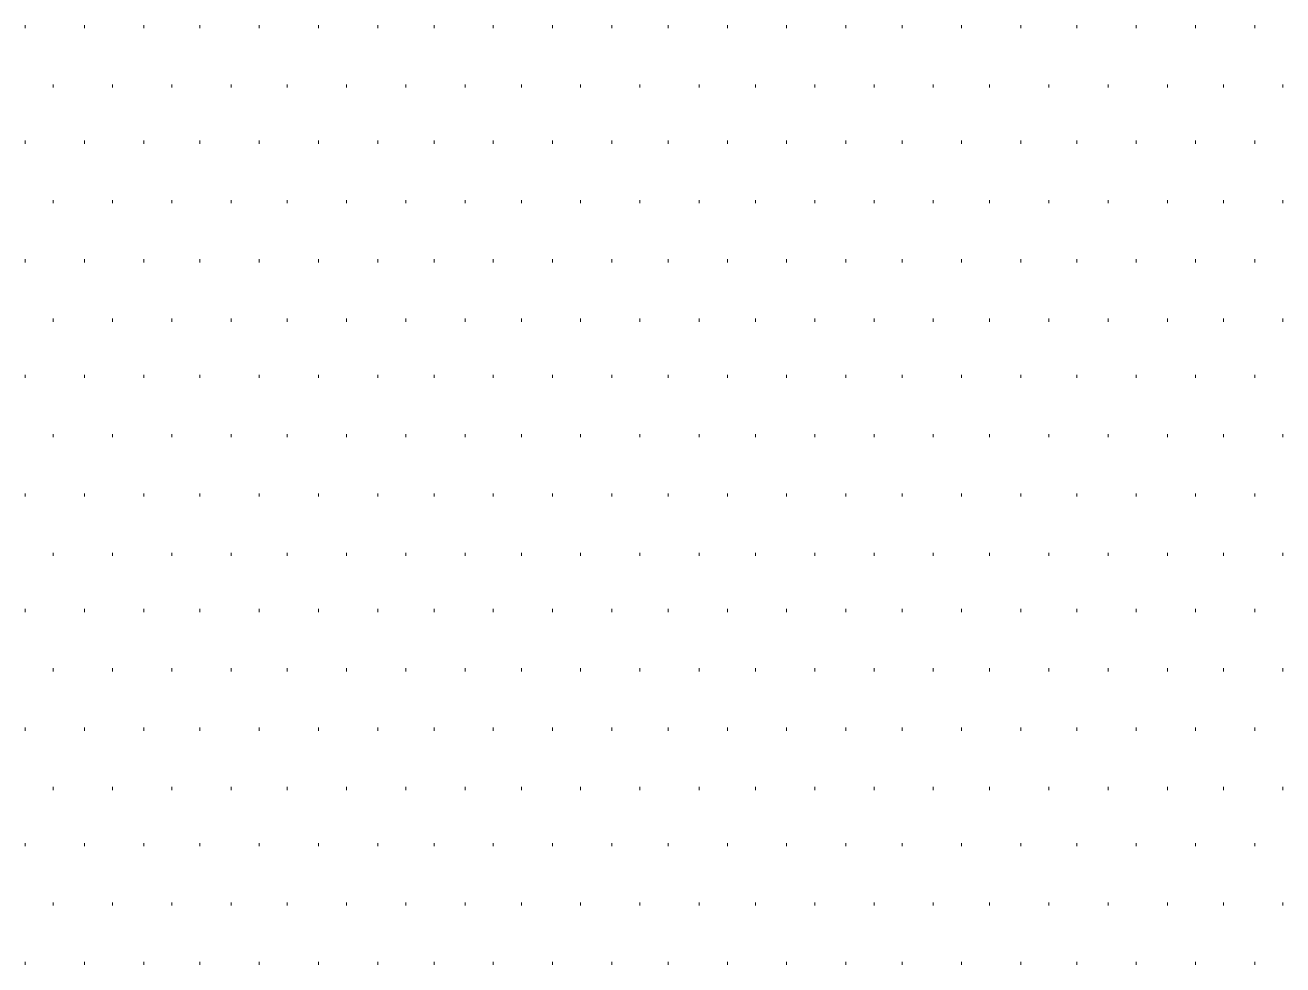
# Model space of a CAD drawing. Header units: millimetres. Extents: x -383313 to -161684, y -117025 to 99224.
# Drawn here: x -323478 to -321772, y -16707 to -15433 of the extents above; entities that cross this region are included whole.
import ezdxf

# ---------------------------------------------------------------- set-up
doc = ezdxf.new("R2010")
doc.units = ezdxf.units.MM
doc.header["$MEASUREMENT"] = 0
doc.layers.add('PDF_Geometry', color=7, linetype='Continuous')

# ---------------------------------------------------------------- blocks, each defined once
blk = doc.blocks.new('A$Cf5759c35')
at = {"layer": 'PDF_Geometry', "color": 8, "lineweight": 9}
for points in [[(34984.1, 2827.9), (34984.1, 2832.1)], [(35064.5, 2827.9), (35064.5, 2832.1)], [(35145, 2827.9), (35145, 2832.1)], [(35221.2, 2827.9), (35221.2, 2832.1)], [(35301.6, 2827.9), (35301.6, 2832.1)], [(35382, 2827.9), (35382, 2832.1)], [(35462.5, 2827.9), (35462.5, 2832.1)], [(35538.7, 2827.9), (35538.7, 2832.1)], [(35619.1, 2827.9), (35619.1, 2832.1)], [(35699.5, 2827.9), (35699.5, 2832.1)], [(35780, 2827.9), (35780, 2832.1)], [(35856.2, 2827.9), (35856.2, 2832.1)], [(35936.6, 2827.9), (35936.6, 2832.1)], [(36017, 2827.9), (36017, 2832.1)], [(36097.5, 2827.9), (36097.5, 2832.1)], [(36173.7, 2827.9), (36173.7, 2832.1)], [(36254.1, 2827.9), (36254.1, 2832.1)], [(36334.5, 2827.9), (36334.5, 2832.1)], [(36410.7, 2827.9), (36410.7, 2832.1)], [(36491.2, 2827.9), (36491.2, 2832.1)], [(36571.6, 2827.9), (36571.6, 2832.1)], [(36652, 2827.9), (36652, 2832.1)], [(35022.2, 2747.4), (35022.2, 2751.7)], [(35102.6, 2747.4), (35102.6, 2751.7)], [(35183.1, 2747.4), (35183.1, 2751.7)], [(35263.5, 2747.4), (35263.5, 2751.7)], [(35339.7, 2747.4), (35339.7, 2751.7)], [(35420.1, 2747.4), (35420.1, 2751.7)], [(35500.6, 2747.4), (35500.6, 2751.7)], [(35581, 2747.4), (35581, 2751.7)], [(35657.2, 2747.4), (35657.2, 2751.7)], [(35737.6, 2747.4), (35737.6, 2751.7)], [(35818.1, 2747.4), (35818.1, 2751.7)], [(35898.5, 2747.4), (35898.5, 2751.7)], [(35974.7, 2747.4), (35974.7, 2751.7)], [(36055.1, 2747.4), (36055.1, 2751.7)], [(36135.6, 2747.4), (36135.6, 2751.7)], [(36216, 2747.4), (36216, 2751.7)], [(36292.2, 2747.4), (36292.2, 2751.7)], [(36372.6, 2747.4), (36372.6, 2751.7)], [(36453.1, 2747.4), (36453.1, 2751.7)], [(36533.5, 2747.4), (36533.5, 2751.7)], [(36609.7, 2747.4), (36609.7, 2751.7)], [(36690.1, 2747.4), (36690.1, 2751.7)], [(34984.1, 2671.2), (34984.1, 2675.5)], [(35064.5, 2671.2), (35064.5, 2675.5)], [(35145, 2671.2), (35145, 2675.5)], [(35221.2, 2671.2), (35221.2, 2675.5)], [(35301.6, 2671.2), (35301.6, 2675.5)], [(35382, 2671.2), (35382, 2675.5)], [(35462.5, 2671.2), (35462.5, 2675.5)], [(35538.7, 2671.2), (35538.7, 2675.5)], [(35619.1, 2671.2), (35619.1, 2675.5)], [(35699.5, 2671.2), (35699.5, 2675.5)], [(35780, 2671.2), (35780, 2675.5)], [(35856.2, 2671.2), (35856.2, 2675.5)], [(35936.6, 2671.2), (35936.6, 2675.5)], [(36017, 2671.2), (36017, 2675.5)], [(36097.5, 2671.2), (36097.5, 2675.5)], [(36173.7, 2671.2), (36173.7, 2675.5)], [(36254.1, 2671.2), (36254.1, 2675.5)], [(36334.5, 2671.2), (36334.5, 2675.5)], [(36410.7, 2671.2), (36410.7, 2675.5)], [(36491.2, 2671.2), (36491.2, 2675.5)], [(36571.6, 2671.2), (36571.6, 2675.5)], [(36652, 2671.2), (36652, 2675.5)], [(35022.2, 2590.8), (35022.2, 2595)], [(35102.6, 2590.8), (35102.6, 2595)], [(35183.1, 2590.8), (35183.1, 2595)], [(35263.5, 2590.8), (35263.5, 2595)], [(35339.7, 2590.8), (35339.7, 2595)], [(35420.1, 2590.8), (35420.1, 2595)], [(35500.6, 2590.8), (35500.6, 2595)], [(35581, 2590.8), (35581, 2595)], [(35657.2, 2590.8), (35657.2, 2595)], [(35737.6, 2590.8), (35737.6, 2595)], [(35818.1, 2590.8), (35818.1, 2595)], [(35898.5, 2590.8), (35898.5, 2595)], [(35974.7, 2590.8), (35974.7, 2595)], [(36055.1, 2590.8), (36055.1, 2595)], [(36135.6, 2590.8), (36135.6, 2595)], [(36216, 2590.8), (36216, 2595)], [(36292.2, 2590.8), (36292.2, 2595)], [(36372.6, 2590.8), (36372.6, 2595)], [(36453.1, 2590.8), (36453.1, 2595)], [(36533.5, 2590.8), (36533.5, 2595)], [(36609.7, 2590.8), (36609.7, 2595)], [(36690.1, 2590.8), (36690.1, 2595)], [(34984.1, 2510.4), (34984.1, 2514.6)], [(35064.5, 2510.4), (35064.5, 2514.6)], [(35145, 2510.4), (35145, 2514.6)], [(35221.2, 2510.4), (35221.2, 2514.6)], [(35301.6, 2510.4), (35301.6, 2514.6)], [(35382, 2510.4), (35382, 2514.6)], [(35462.5, 2510.4), (35462.5, 2514.6)], [(35538.7, 2510.4), (35538.7, 2514.6)], [(35619.1, 2510.4), (35619.1, 2514.6)], [(35699.5, 2510.4), (35699.5, 2514.6)], [(35780, 2510.4), (35780, 2514.6)], [(35856.2, 2510.4), (35856.2, 2514.6)], [(35936.6, 2510.4), (35936.6, 2514.6)], [(36017, 2510.4), (36017, 2514.6)], [(36097.5, 2510.4), (36097.5, 2514.6)], [(36173.7, 2510.4), (36173.7, 2514.6)], [(36254.1, 2510.4), (36254.1, 2514.6)], [(36334.5, 2510.4), (36334.5, 2514.6)], [(36410.7, 2510.4), (36410.7, 2514.6)], [(36491.2, 2510.4), (36491.2, 2514.6)], [(36571.6, 2510.4), (36571.6, 2514.6)], [(36652, 2510.4), (36652, 2514.6)], [(35022.2, 2429.9), (35022.2, 2434.2)], [(35102.6, 2429.9), (35102.6, 2434.2)], [(35183.1, 2429.9), (35183.1, 2434.2)], [(35263.5, 2429.9), (35263.5, 2434.2)], [(35339.7, 2429.9), (35339.7, 2434.2)], [(35420.1, 2429.9), (35420.1, 2434.2)], [(35500.6, 2429.9), (35500.6, 2434.2)], [(35581, 2429.9), (35581, 2434.2)], [(35657.2, 2429.9), (35657.2, 2434.2)], [(35737.6, 2429.9), (35737.6, 2434.2)], [(35818.1, 2429.9), (35818.1, 2434.2)], [(35898.5, 2429.9), (35898.5, 2434.2)], [(35974.7, 2429.9), (35974.7, 2434.2)], [(36055.1, 2429.9), (36055.1, 2434.2)], [(36135.6, 2429.9), (36135.6, 2434.2)], [(36216, 2429.9), (36216, 2434.2)], [(36292.2, 2429.9), (36292.2, 2434.2)], [(36372.6, 2429.9), (36372.6, 2434.2)], [(36453.1, 2429.9), (36453.1, 2434.2)], [(36533.5, 2429.9), (36533.5, 2434.2)], [(36609.7, 2429.9), (36609.7, 2434.2)], [(36690.1, 2429.9), (36690.1, 2434.2)], [(34984.1, 2353.7), (34984.1, 2358)], [(35064.5, 2353.7), (35064.5, 2358)], [(35145, 2353.7), (35145, 2358)], [(35221.2, 2353.7), (35221.2, 2358)], [(35301.6, 2353.7), (35301.6, 2358)], [(35382, 2353.7), (35382, 2358)], [(35462.5, 2353.7), (35462.5, 2358)], [(35538.7, 2353.7), (35538.7, 2358)], [(35619.1, 2353.7), (35619.1, 2358)], [(35699.5, 2353.7), (35699.5, 2358)], [(35780, 2353.7), (35780, 2358)], [(35856.2, 2353.7), (35856.2, 2358)], [(35936.6, 2353.7), (35936.6, 2358)], [(36017, 2353.7), (36017, 2358)], [(36097.5, 2353.7), (36097.5, 2358)], [(36173.7, 2353.7), (36173.7, 2358)], [(36254.1, 2353.7), (36254.1, 2358)], [(36334.5, 2353.7), (36334.5, 2358)], [(36410.7, 2353.7), (36410.7, 2358)], [(36491.2, 2353.7), (36491.2, 2358)], [(36571.6, 2353.7), (36571.6, 2358)], [(36652, 2353.7), (36652, 2358)], [(35022.2, 2273.3), (35022.2, 2277.5)], [(35102.6, 2273.3), (35102.6, 2277.5)], [(35183.1, 2273.3), (35183.1, 2277.5)], [(35263.5, 2273.3), (35263.5, 2277.5)], [(35339.7, 2273.3), (35339.7, 2277.5)], [(35420.1, 2273.3), (35420.1, 2277.5)], [(35500.6, 2273.3), (35500.6, 2277.5)], [(35581, 2273.3), (35581, 2277.5)], [(35657.2, 2273.3), (35657.2, 2277.5)], [(35737.6, 2273.3), (35737.6, 2277.5)], [(35818.1, 2273.3), (35818.1, 2277.5)], [(35898.5, 2273.3), (35898.5, 2277.5)], [(35974.7, 2273.3), (35974.7, 2277.5)], [(36055.1, 2273.3), (36055.1, 2277.5)], [(36135.6, 2273.3), (36135.6, 2277.5)], [(36216, 2273.3), (36216, 2277.5)], [(36292.2, 2273.3), (36292.2, 2277.5)], [(36372.6, 2273.3), (36372.6, 2277.5)], [(36453.1, 2273.3), (36453.1, 2277.5)], [(36533.5, 2273.3), (36533.5, 2277.5)], [(36609.7, 2273.3), (36609.7, 2277.5)], [(36690.1, 2273.3), (36690.1, 2277.5)], [(34984.1, 2192.9), (34984.1, 2197.1)], [(35064.5, 2192.9), (35064.5, 2197.1)], [(35145, 2192.9), (35145, 2197.1)], [(35221.2, 2192.9), (35221.2, 2197.1)], [(35301.6, 2192.9), (35301.6, 2197.1)], [(35382, 2192.9), (35382, 2197.1)], [(35462.5, 2192.9), (35462.5, 2197.1)], [(35538.7, 2192.9), (35538.7, 2197.1)], [(35619.1, 2192.9), (35619.1, 2197.1)], [(35699.5, 2192.9), (35699.5, 2197.1)], [(35780, 2192.9), (35780, 2197.1)], [(35856.2, 2192.9), (35856.2, 2197.1)], [(35936.6, 2192.9), (35936.6, 2197.1)], [(36017, 2192.9), (36017, 2197.1)], [(36097.5, 2192.9), (36097.5, 2197.1)], [(36173.7, 2192.9), (36173.7, 2197.1)], [(36254.1, 2192.9), (36254.1, 2197.1)], [(36334.5, 2192.9), (36334.5, 2197.1)], [(36410.7, 2192.9), (36410.7, 2197.1)], [(36491.2, 2192.9), (36491.2, 2197.1)], [(36571.6, 2192.9), (36571.6, 2197.1)], [(36652, 2192.9), (36652, 2197.1)], [(35022.2, 2112.4), (35022.2, 2116.7)], [(35102.6, 2112.4), (35102.6, 2116.7)], [(35183.1, 2112.4), (35183.1, 2116.7)], [(35263.5, 2112.4), (35263.5, 2116.7)], [(35339.7, 2112.4), (35339.7, 2116.7)], [(35420.1, 2112.4), (35420.1, 2116.7)], [(35500.6, 2112.4), (35500.6, 2116.7)], [(35581, 2112.4), (35581, 2116.7)], [(35657.2, 2112.4), (35657.2, 2116.7)], [(35737.6, 2112.4), (35737.6, 2116.7)], [(35818.1, 2112.4), (35818.1, 2116.7)], [(35898.5, 2112.4), (35898.5, 2116.7)], [(35974.7, 2112.4), (35974.7, 2116.7)], [(36055.1, 2112.4), (36055.1, 2116.7)], [(36135.6, 2112.4), (36135.6, 2116.7)], [(36216, 2112.4), (36216, 2116.7)], [(36292.2, 2112.4), (36292.2, 2116.7)], [(36372.6, 2112.4), (36372.6, 2116.7)], [(36453.1, 2112.4), (36453.1, 2116.7)], [(36533.5, 2112.4), (36533.5, 2116.7)], [(36609.7, 2112.4), (36609.7, 2116.7)], [(36690.1, 2112.4), (36690.1, 2116.7)], [(34984.1, 2036.2), (34984.1, 2040.5)], [(35064.5, 2036.2), (35064.5, 2040.5)], [(35145, 2036.2), (35145, 2040.5)], [(35221.2, 2036.2), (35221.2, 2040.5)], [(35301.6, 2036.2), (35301.6, 2040.5)], [(35382, 2036.2), (35382, 2040.5)], [(35462.5, 2036.2), (35462.5, 2040.5)], [(35538.7, 2036.2), (35538.7, 2040.5)], [(35619.1, 2036.2), (35619.1, 2040.5)], [(35699.5, 2036.2), (35699.5, 2040.5)], [(35780, 2036.2), (35780, 2040.5)], [(35856.2, 2036.2), (35856.2, 2040.5)], [(35936.6, 2036.2), (35936.6, 2040.5)], [(36017, 2036.2), (36017, 2040.5)], [(36097.5, 2036.2), (36097.5, 2040.5)], [(36173.7, 2036.2), (36173.7, 2040.5)], [(36254.1, 2036.2), (36254.1, 2040.5)], [(36334.5, 2036.2), (36334.5, 2040.5)], [(36410.7, 2036.2), (36410.7, 2040.5)], [(36491.2, 2036.2), (36491.2, 2040.5)], [(36571.6, 2036.2), (36571.6, 2040.5)], [(36652, 2036.2), (36652, 2040.5)], [(35022.2, 1955.8), (35022.2, 1960)], [(35102.6, 1955.8), (35102.6, 1960)], [(35183.1, 1955.8), (35183.1, 1960)], [(35263.5, 1955.8), (35263.5, 1960)], [(35339.7, 1955.8), (35339.7, 1960)], [(35420.1, 1955.8), (35420.1, 1960)], [(35500.6, 1955.8), (35500.6, 1960)], [(35581, 1955.8), (35581, 1960)], [(35657.2, 1955.8), (35657.2, 1960)], [(35737.6, 1955.8), (35737.6, 1960)], [(35818.1, 1955.8), (35818.1, 1960)], [(35898.5, 1955.8), (35898.5, 1960)], [(35974.7, 1955.8), (35974.7, 1960)], [(36055.1, 1955.8), (36055.1, 1960)], [(36135.6, 1955.8), (36135.6, 1960)], [(36216, 1955.8), (36216, 1960)], [(36292.2, 1955.8), (36292.2, 1960)], [(36372.6, 1955.8), (36372.6, 1960)], [(36453.1, 1955.8), (36453.1, 1960)], [(36533.5, 1955.8), (36533.5, 1960)], [(36609.7, 1955.8), (36609.7, 1960)], [(36690.1, 1955.8), (36690.1, 1960)], [(34984.1, 1875.4), (34984.1, 1879.6)], [(35064.5, 1875.4), (35064.5, 1879.6)], [(35145, 1875.4), (35145, 1879.6)], [(35221.2, 1875.4), (35221.2, 1879.6)], [(35301.6, 1875.4), (35301.6, 1879.6)], [(35382, 1875.4), (35382, 1879.6)], [(35462.5, 1875.4), (35462.5, 1879.6)], [(35538.7, 1875.4), (35538.7, 1879.6)], [(35619.1, 1875.4), (35619.1, 1879.6)], [(35699.5, 1875.4), (35699.5, 1879.6)], [(35780, 1875.4), (35780, 1879.6)], [(35856.2, 1875.4), (35856.2, 1879.6)], [(35936.6, 1875.4), (35936.6, 1879.6)], [(36017, 1875.4), (36017, 1879.6)], [(36097.5, 1875.4), (36097.5, 1879.6)], [(36173.7, 1875.4), (36173.7, 1879.6)], [(36254.1, 1875.4), (36254.1, 1879.6)], [(36334.5, 1875.4), (36334.5, 1879.6)], [(36410.7, 1875.4), (36410.7, 1879.6)], [(36491.2, 1875.4), (36491.2, 1879.6)], [(36571.6, 1875.4), (36571.6, 1879.6)], [(36652, 1875.4), (36652, 1879.6)], [(35022.2, 1794.9), (35022.2, 1799.2)], [(35102.6, 1794.9), (35102.6, 1799.2)], [(35183.1, 1794.9), (35183.1, 1799.2)], [(35263.5, 1794.9), (35263.5, 1799.2)], [(35339.7, 1794.9), (35339.7, 1799.2)], [(35420.1, 1794.9), (35420.1, 1799.2)], [(35500.6, 1794.9), (35500.6, 1799.2)], [(35581, 1794.9), (35581, 1799.2)], [(35657.2, 1794.9), (35657.2, 1799.2)], [(35737.6, 1794.9), (35737.6, 1799.2)], [(35818.1, 1794.9), (35818.1, 1799.2)], [(35898.5, 1794.9), (35898.5, 1799.2)], [(35974.7, 1794.9), (35974.7, 1799.2)], [(36055.1, 1794.9), (36055.1, 1799.2)], [(36135.6, 1794.9), (36135.6, 1799.2)], [(36216, 1794.9), (36216, 1799.2)], [(36292.2, 1794.9), (36292.2, 1799.2)], [(36372.6, 1794.9), (36372.6, 1799.2)], [(36453.1, 1794.9), (36453.1, 1799.2)], [(36533.5, 1794.9), (36533.5, 1799.2)], [(36609.7, 1794.9), (36609.7, 1799.2)], [(36690.1, 1794.9), (36690.1, 1799.2)], [(34984.1, 1718.7), (34984.1, 1723)], [(35064.5, 1718.7), (35064.5, 1723)], [(35145, 1718.7), (35145, 1723)], [(35221.2, 1718.7), (35221.2, 1723)], [(35301.6, 1718.7), (35301.6, 1723)], [(35382, 1718.7), (35382, 1723)], [(35462.5, 1718.7), (35462.5, 1723)], [(35538.7, 1718.7), (35538.7, 1723)], [(35619.1, 1718.7), (35619.1, 1723)], [(35699.5, 1718.7), (35699.5, 1723)], [(35780, 1718.7), (35780, 1723)], [(35856.2, 1718.7), (35856.2, 1723)], [(35936.6, 1718.7), (35936.6, 1723)], [(36017, 1718.7), (36017, 1723)], [(36097.5, 1718.7), (36097.5, 1723)], [(36173.7, 1718.7), (36173.7, 1723)], [(36254.1, 1718.7), (36254.1, 1723)], [(36334.5, 1718.7), (36334.5, 1723)], [(36410.7, 1718.7), (36410.7, 1723)], [(36491.2, 1718.7), (36491.2, 1723)], [(36571.6, 1718.7), (36571.6, 1723)], [(36652, 1718.7), (36652, 1723)], [(35022.2, 1638.3), (35022.2, 1642.5)], [(35102.6, 1638.3), (35102.6, 1642.5)], [(35183.1, 1638.3), (35183.1, 1642.5)], [(35263.5, 1638.3), (35263.5, 1642.5)], [(35339.7, 1638.3), (35339.7, 1642.5)], [(35420.1, 1638.3), (35420.1, 1642.5)], [(35500.6, 1638.3), (35500.6, 1642.5)], [(35581, 1638.3), (35581, 1642.5)], [(35657.2, 1638.3), (35657.2, 1642.5)], [(35737.6, 1638.3), (35737.6, 1642.5)], [(35818.1, 1638.3), (35818.1, 1642.5)], [(35898.5, 1638.3), (35898.5, 1642.5)], [(35974.7, 1638.3), (35974.7, 1642.5)], [(36055.1, 1638.3), (36055.1, 1642.5)], [(36135.6, 1638.3), (36135.6, 1642.5)], [(36216, 1638.3), (36216, 1642.5)], [(36292.2, 1638.3), (36292.2, 1642.5)], [(36372.6, 1638.3), (36372.6, 1642.5)], [(36453.1, 1638.3), (36453.1, 1642.5)], [(36533.5, 1638.3), (36533.5, 1642.5)], [(36609.7, 1638.3), (36609.7, 1642.5)], [(36690.1, 1638.3), (36690.1, 1642.5)], [(34984.1, 1557.9), (34984.1, 1562.1)], [(35064.5, 1557.9), (35064.5, 1562.1)], [(35145, 1557.9), (35145, 1562.1)], [(35221.2, 1557.9), (35221.2, 1562.1)], [(35301.6, 1557.9), (35301.6, 1562.1)], [(35382, 1557.9), (35382, 1562.1)], [(35462.5, 1557.9), (35462.5, 1562.1)], [(35538.7, 1557.9), (35538.7, 1562.1)], [(35619.1, 1557.9), (35619.1, 1562.1)], [(35699.5, 1557.9), (35699.5, 1562.1)], [(35780, 1557.9), (35780, 1562.1)], [(35856.2, 1557.9), (35856.2, 1562.1)], [(35936.6, 1557.9), (35936.6, 1562.1)], [(36017, 1557.9), (36017, 1562.1)], [(36097.5, 1557.9), (36097.5, 1562.1)], [(36173.7, 1557.9), (36173.7, 1562.1)], [(36254.1, 1557.9), (36254.1, 1562.1)], [(36334.5, 1557.9), (36334.5, 1562.1)], [(36410.7, 1557.9), (36410.7, 1562.1)], [(36491.2, 1557.9), (36491.2, 1562.1)], [(36571.6, 1557.9), (36571.6, 1562.1)], [(36652, 1557.9), (36652, 1562.1)]]:
    blk.add_lwpolyline(points, dxfattribs=at)

msp = doc.modelspace()

# ---------------------------------------------------------------- block references
at = {"ltscale": 100}
msp.add_blockref('A$Cf5759c35', (-358461.97282, -18264.93104), dxfattribs=at)

doc.saveas('drawing.dxf')
